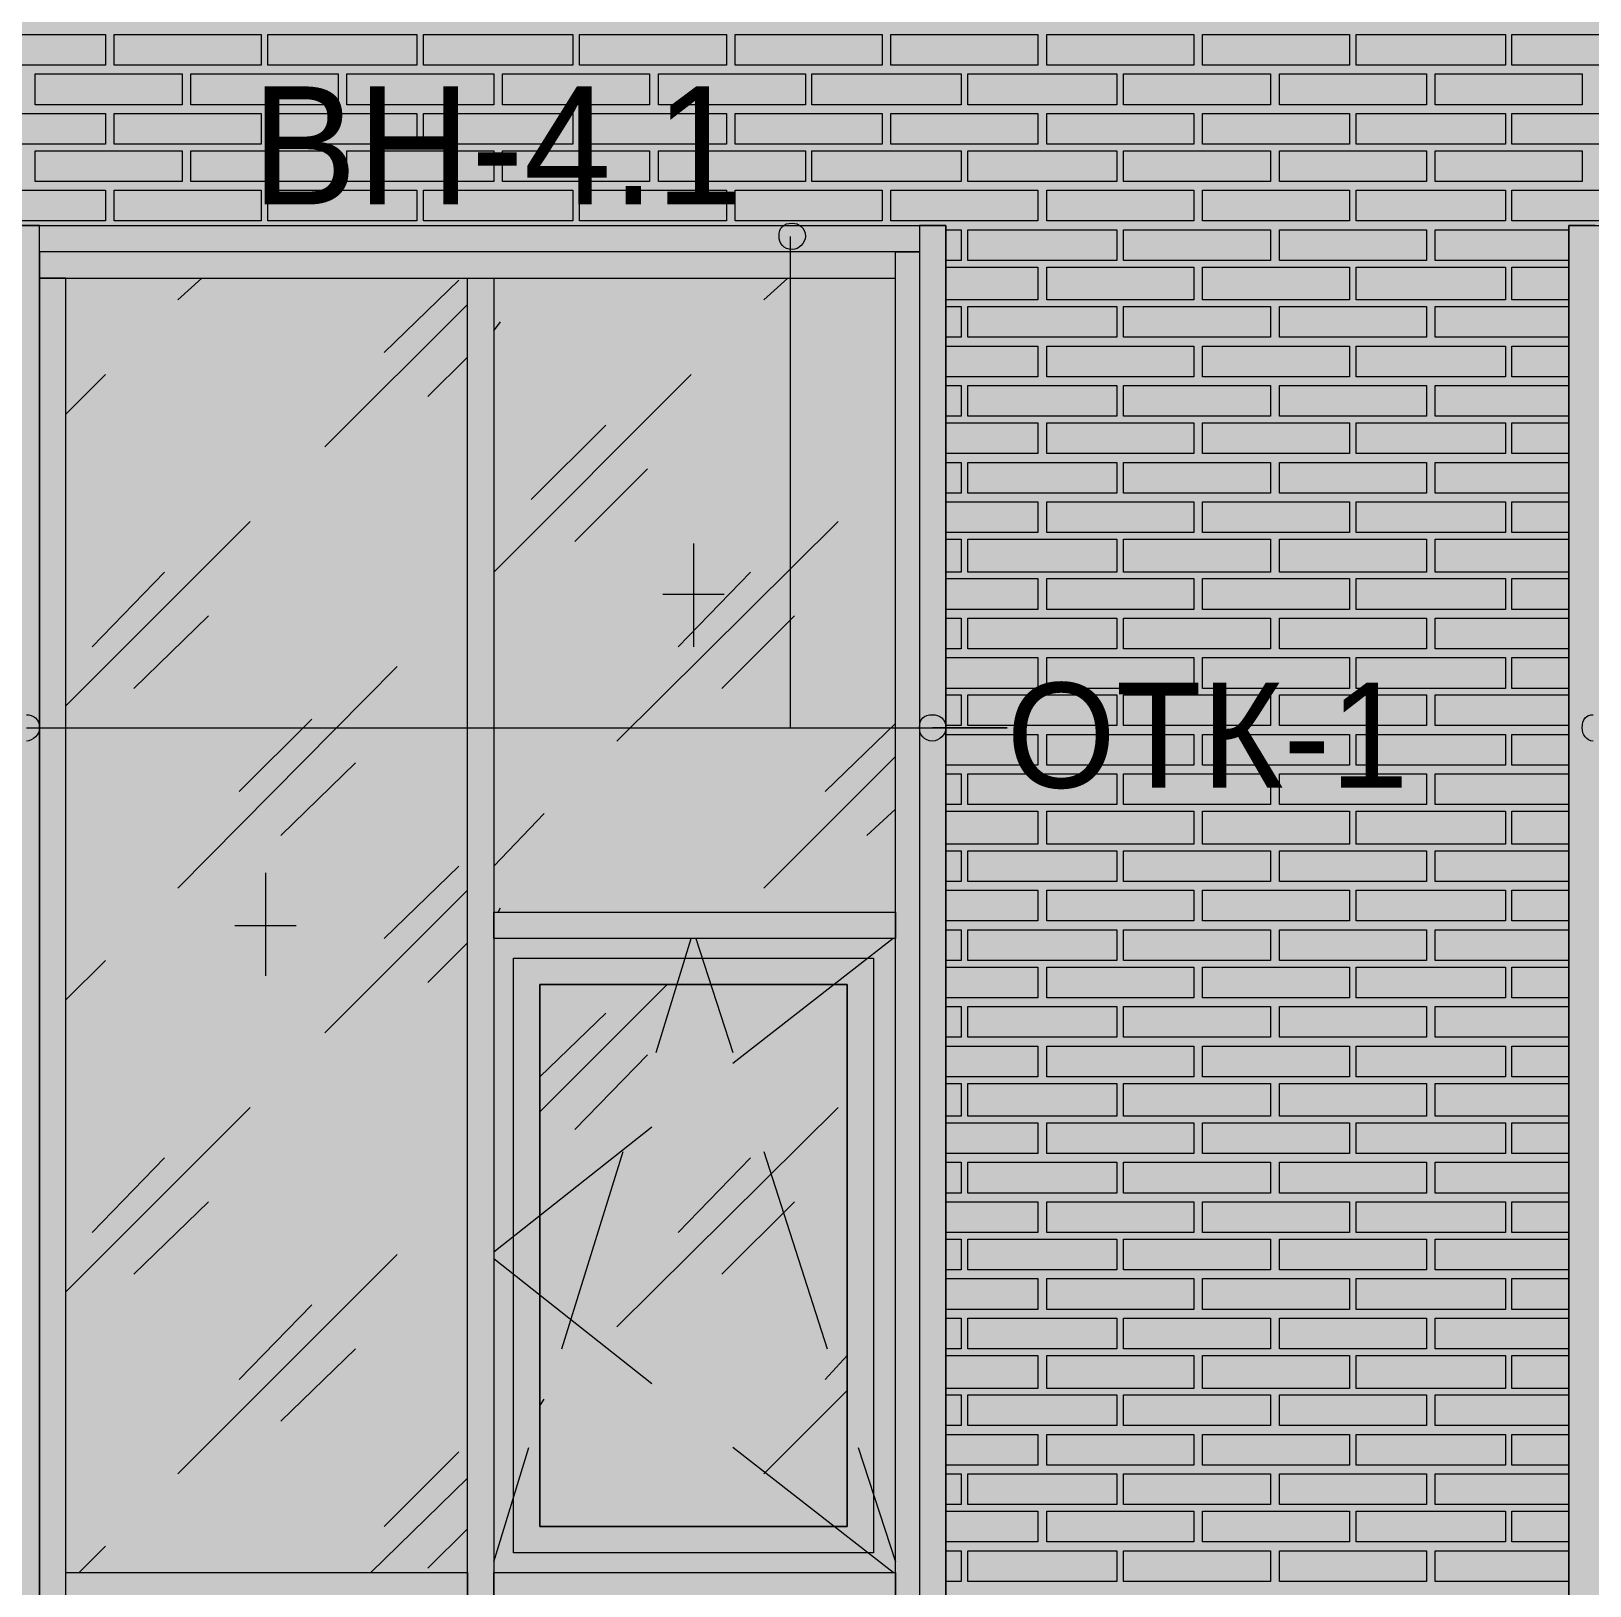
# Model space of a CAD drawing. Header units: millimetres. Extents: x -28928 to 100580, y -22867 to 36490.
# Drawn here: x 32026 to 35031, y 21166 to 24164 of the extents above; entities that cross this region are included whole.
import ezdxf

# ---------------------------------------------------------------- set-up
doc = ezdxf.new("R2010")
doc.units = ezdxf.units.MM
doc.layers.add('PDF _Геометрия', color=7, linetype='Continuous', true_color=0x8f8e8d)
doc.layers.add('PDF _Сплошная заливка', color=7, linetype='Continuous', true_color=0xffffff)
doc.layers.add('PDF _Текст', color=7, linetype='Continuous')

msp = doc.modelspace()

# ---------------------------------------------------------------- hatches: boundary and pattern name
at = {"layer": 'PDF _Сплошная заливка', "true_color": 0xdcd6cf, "transparency": 33554559}
msp.add_hatch(color=254, dxfattribs=at).paths.add_polyline_path([(19133.74774611586, 30089.12061882288), (19133.74774611586, 16343.3513880535), (52641.44005380855, 16343.3513880535), (52641.44005380855, 30089.12061882288)])

# ---------------------------------------------------------------- linework, layer by layer
at = {"layer": 'PDF _Геометрия', "lineweight": 9}
for points in [[(32168.74774611601, 24098.35138805358), (32024.90159226986, 24098.35138805358), (31885.28620765447, 24098.35138805358), (31885.28620765447, 24157.58215728436), (32024.90159226986, 24157.58215728436), (32168.74774611601, 24157.58215728436)], [(32469.13236150063, 24098.35138805358), (32325.28620765448, 24098.35138805358), (32185.6708230391, 24098.35138805358), (32185.6708230391, 24157.58215728436), (32325.28620765448, 24157.58215728436), (32469.13236150063, 24157.58215728436)], [(32769.51697688525, 24098.35138805358), (32625.67082303909, 24098.35138805358), (32481.82466919294, 24098.35138805358), (32481.82466919294, 24157.58215728436), (32625.67082303909, 24157.58215728436), (32769.51697688525, 24157.58215728436)], [(33069.90159226986, 24098.35138805358), (32926.05543842372, 24098.35138805358), (32782.20928457756, 24098.35138805358), (32782.20928457756, 24157.58215728436), (32926.05543842372, 24157.58215728436), (33069.90159226986, 24157.58215728436)], [(33366.05543842372, 24098.35138805358), (33226.44005380834, 24098.35138805358), (33082.59389996217, 24098.35138805358), (33082.59389996217, 24157.58215728436), (33226.44005380834, 24157.58215728436), (33366.05543842372, 24157.58215728436)], [(33666.44005380833, 24098.35138805358), (33526.82466919294, 24098.35138805358), (33382.9785153468, 24098.35138805358), (33382.9785153468, 24157.58215728436), (33526.82466919294, 24157.58215728436), (33666.44005380833, 24157.58215728436)], [(33966.82466919295, 24098.35138805358), (33827.20928457758, 24098.35138805358), (33683.36313073142, 24098.35138805358), (33683.36313073142, 24157.58215728436), (33827.20928457758, 24157.58215728436), (33966.82466919295, 24157.58215728436)], [(34267.20928457758, 24098.35138805358), (34123.36313073141, 24098.35138805358), (33983.74774611603, 24098.35138805358), (33983.74774611603, 24157.58215728436), (34123.36313073141, 24157.58215728436), (34267.20928457758, 24157.58215728436)], [(34567.59389996219, 24098.35138805358), (34423.74774611605, 24098.35138805358), (34284.13236150065, 24098.35138805358), (34284.13236150065, 24157.58215728436), (34423.74774611605, 24157.58215728436), (34567.59389996219, 24157.58215728436)], [(34867.97851534681, 24098.35138805358), (34724.13236150067, 24098.35138805358), (34580.2862076545, 24098.35138805358), (34580.2862076545, 24157.58215728436), (34724.13236150067, 24157.58215728436), (34867.97851534681, 24157.58215728436)], [(35168.36313073144, 24098.35138805358), (35024.51697688526, 24098.35138805358), (34880.67082303912, 24098.35138805358), (34880.67082303912, 24157.58215728436), (35024.51697688526, 24157.58215728436), (35168.36313073144, 24157.58215728436)], [(32316.82466919293, 24081.42831113051), (32316.82466919293, 24022.19754189974), (32033.3631307314, 24022.19754189974), (32033.3631307314, 24081.42831113051)], [(32617.20928457756, 24081.42831113051), (32617.20928457756, 24022.19754189974), (32333.74774611601, 24022.19754189974), (32333.74774611601, 24081.42831113051)], [(32917.59389996217, 24081.42831113051), (32917.59389996217, 24022.19754189974), (32634.13236150063, 24022.19754189974), (32634.13236150063, 24081.42831113051)], [(33217.9785153468, 24081.42831113051), (33217.9785153468, 24022.19754189974), (32934.51697688526, 24022.19754189974), (32934.51697688526, 24081.42831113051)], [(33518.36313073142, 24081.42831113051), (33518.36313073142, 24022.19754189974), (33234.90159226986, 24022.19754189974), (33234.90159226986, 24081.42831113051)], [(33818.74774611603, 24081.42831113051), (33818.74774611603, 24022.19754189974), (33531.05543842373, 24022.19754189974), (33531.05543842373, 24081.42831113051)], [(34119.13236150065, 24081.42831113051), (34119.13236150065, 24022.19754189974), (33831.44005380833, 24022.19754189974), (33831.44005380833, 24081.42831113051)], [(34415.2862076545, 24081.42831113051), (34415.2862076545, 24022.19754189974), (34131.82466919295, 24022.19754189974), (34131.82466919295, 24081.42831113051)], [(34715.67082303912, 24081.42831113051), (34715.67082303912, 24022.19754189974), (34432.20928457758, 24022.19754189974), (34432.20928457758, 24081.42831113051)], [(35016.05543842375, 24081.42831113051), (35016.05543842375, 24022.19754189974), (34732.59389996219, 24022.19754189974), (34732.59389996219, 24081.42831113051)], [(32168.74774611601, 23946.04369574589), (32024.90159226986, 23946.04369574589), (31885.28620765447, 23946.04369574589), (31885.28620765447, 24005.27446497666), (32024.90159226986, 24005.27446497666), (32168.74774611601, 24005.27446497666)], [(32469.13236150063, 23946.04369574589), (32325.28620765448, 23946.04369574589), (32185.6708230391, 23946.04369574589), (32185.6708230391, 24005.27446497666), (32325.28620765448, 24005.27446497666), (32469.13236150063, 24005.27446497666)], [(32769.51697688525, 23946.04369574589), (32625.67082303909, 23946.04369574589), (32481.82466919294, 23946.04369574589), (32481.82466919294, 24005.27446497666), (32625.67082303909, 24005.27446497666), (32769.51697688525, 24005.27446497666)], [(33069.90159226986, 23946.04369574589), (32926.05543842372, 23946.04369574589), (32782.20928457756, 23946.04369574589), (32782.20928457756, 24005.27446497666), (32926.05543842372, 24005.27446497666), (33069.90159226986, 24005.27446497666)], [(33366.05543842372, 23946.04369574589), (33226.44005380834, 23946.04369574589), (33082.59389996217, 23946.04369574589), (33082.59389996217, 24005.27446497666), (33226.44005380834, 24005.27446497666), (33366.05543842372, 24005.27446497666)], [(33666.44005380833, 23946.04369574589), (33526.82466919294, 23946.04369574589), (33382.9785153468, 23946.04369574589), (33382.9785153468, 24005.27446497666), (33526.82466919294, 24005.27446497666), (33666.44005380833, 24005.27446497666)], [(33966.82466919295, 23946.04369574589), (33827.20928457758, 23946.04369574589), (33683.36313073142, 23946.04369574589), (33683.36313073142, 24005.27446497666), (33827.20928457758, 24005.27446497666), (33966.82466919295, 24005.27446497666)], [(34267.20928457758, 23946.04369574589), (34123.36313073141, 23946.04369574589), (33983.74774611603, 23946.04369574589), (33983.74774611603, 24005.27446497666), (34123.36313073141, 24005.27446497666), (34267.20928457758, 24005.27446497666)], [(34567.59389996219, 23946.04369574589), (34423.74774611605, 23946.04369574589), (34284.13236150065, 23946.04369574589), (34284.13236150065, 24005.27446497666), (34423.74774611605, 24005.27446497666), (34567.59389996219, 24005.27446497666)], [(34867.97851534681, 23946.04369574589), (34724.13236150067, 23946.04369574589), (34580.2862076545, 23946.04369574589), (34580.2862076545, 24005.27446497666), (34724.13236150067, 24005.27446497666), (34867.97851534681, 24005.27446497666)], [(35168.36313073144, 23946.04369574589), (35024.51697688526, 23946.04369574589), (34880.67082303912, 23946.04369574589), (34880.67082303912, 24005.27446497666), (35024.51697688526, 24005.27446497666), (35168.36313073144, 24005.27446497666)], [(32316.82466919293, 23933.35138805358), (32316.82466919293, 23874.12061882282), (32033.3631307314, 23874.12061882282), (32033.3631307314, 23933.35138805358)], [(32617.20928457756, 23933.35138805358), (32617.20928457756, 23874.12061882282), (32333.74774611601, 23874.12061882282), (32333.74774611601, 23933.35138805358)], [(32917.59389996217, 23933.35138805358), (32917.59389996217, 23874.12061882282), (32634.13236150063, 23874.12061882282), (32634.13236150063, 23933.35138805358)], [(33217.9785153468, 23933.35138805358), (33217.9785153468, 23874.12061882282), (32934.51697688526, 23874.12061882282), (32934.51697688526, 23933.35138805358)], [(33518.36313073142, 23933.35138805358), (33518.36313073142, 23874.12061882282), (33234.90159226986, 23874.12061882282), (33234.90159226986, 23933.35138805358)], [(33818.74774611603, 23933.35138805358), (33818.74774611603, 23874.12061882282), (33531.05543842373, 23874.12061882282), (33531.05543842373, 23933.35138805358)], [(34119.13236150065, 23933.35138805358), (34119.13236150065, 23874.12061882282), (33831.44005380833, 23874.12061882282), (33831.44005380833, 23933.35138805358)], [(34415.2862076545, 23933.35138805358), (34415.2862076545, 23874.12061882282), (34131.82466919295, 23874.12061882282), (34131.82466919295, 23933.35138805358)], [(34715.67082303912, 23933.35138805358), (34715.67082303912, 23874.12061882282), (34432.20928457758, 23874.12061882282), (34432.20928457758, 23933.35138805358)], [(35016.05543842375, 23933.35138805358), (35016.05543842375, 23874.12061882282), (34732.59389996219, 23874.12061882282), (34732.59389996219, 23933.35138805358)], [(32168.74774611601, 23797.96677266898), (32024.90159226986, 23797.96677266898), (31885.28620765447, 23797.96677266898), (31885.28620765447, 23857.19754189974), (32024.90159226986, 23857.19754189974), (32168.74774611601, 23857.19754189974)], [(32469.13236150063, 23797.96677266898), (32325.28620765448, 23797.96677266898), (32185.6708230391, 23797.96677266898), (32185.6708230391, 23857.19754189974), (32325.28620765448, 23857.19754189974), (32469.13236150063, 23857.19754189974)], [(32769.51697688525, 23797.96677266898), (32625.67082303909, 23797.96677266898), (32481.82466919294, 23797.96677266898), (32481.82466919294, 23857.19754189974), (32625.67082303909, 23857.19754189974), (32769.51697688525, 23857.19754189974)], [(33069.90159226986, 23797.96677266898), (32926.05543842372, 23797.96677266898), (32782.20928457756, 23797.96677266898), (32782.20928457756, 23857.19754189974), (32926.05543842372, 23857.19754189974), (33069.90159226986, 23857.19754189974)], [(33366.05543842372, 23797.96677266898), (33226.44005380834, 23797.96677266898), (33082.59389996217, 23797.96677266898), (33082.59389996217, 23857.19754189974), (33226.44005380834, 23857.19754189974), (33366.05543842372, 23857.19754189974)], [(33666.44005380833, 23797.96677266898), (33526.82466919294, 23797.96677266898), (33382.9785153468, 23797.96677266898), (33382.9785153468, 23857.19754189974), (33526.82466919294, 23857.19754189974), (33666.44005380833, 23857.19754189974)], [(33966.82466919295, 23797.96677266898), (33827.20928457758, 23797.96677266898), (33683.36313073142, 23797.96677266898), (33683.36313073142, 23857.19754189974), (33827.20928457758, 23857.19754189974), (33966.82466919295, 23857.19754189974)], [(34267.20928457758, 23797.96677266898), (34123.36313073141, 23797.96677266898), (33983.74774611603, 23797.96677266898), (33983.74774611603, 23857.19754189974), (34123.36313073141, 23857.19754189974), (34267.20928457758, 23857.19754189974)], [(34567.59389996219, 23797.96677266898), (34423.74774611605, 23797.96677266898), (34284.13236150065, 23797.96677266898), (34284.13236150065, 23857.19754189974), (34423.74774611605, 23857.19754189974), (34567.59389996219, 23857.19754189974)], [(34867.97851534681, 23797.96677266898), (34724.13236150067, 23797.96677266898), (34580.2862076545, 23797.96677266898), (34580.2862076545, 23857.19754189974), (34724.13236150067, 23857.19754189974), (34867.97851534681, 23857.19754189974)], [(35168.36313073144, 23797.96677266898), (35024.51697688526, 23797.96677266898), (34880.67082303912, 23797.96677266898), (34880.67082303912, 23857.19754189974), (35024.51697688526, 23857.19754189974), (35168.36313073144, 23857.19754189974)], [(34119.13236150065, 23781.04369574588), (34119.13236150065, 23721.81292651513), (33831.44005380833, 23721.81292651513), (33831.44005380833, 23781.04369574588)], [(34415.2862076545, 23781.04369574588), (34415.2862076545, 23721.81292651513), (34131.82466919295, 23721.81292651513), (34131.82466919295, 23781.04369574588)], [(34715.67082303912, 23781.04369574588), (34715.67082303912, 23721.81292651513), (34432.20928457758, 23721.81292651513), (34432.20928457758, 23781.04369574588)], [(34267.20928457758, 23645.65908036128), (34123.36313073141, 23645.65908036128), (33983.74774611603, 23645.65908036128), (33983.74774611603, 23709.12061882282), (34123.36313073141, 23709.12061882282), (34267.20928457758, 23709.12061882282)], [(34567.59389996219, 23645.65908036128), (34423.74774611605, 23645.65908036128), (34284.13236150065, 23645.65908036128), (34284.13236150065, 23709.12061882282), (34423.74774611605, 23709.12061882282), (34567.59389996219, 23709.12061882282)], [(34867.97851534681, 23645.65908036128), (34724.13236150067, 23645.65908036128), (34580.2862076545, 23645.65908036128), (34580.2862076545, 23709.12061882282), (34724.13236150067, 23709.12061882282), (34867.97851534681, 23709.12061882282)], [(34119.13236150065, 23632.96677266898), (34119.13236150065, 23573.7360034382), (33831.44005380833, 23573.7360034382), (33831.44005380833, 23632.96677266898)], [(34415.2862076545, 23632.96677266898), (34415.2862076545, 23573.7360034382), (34131.82466919295, 23573.7360034382), (34131.82466919295, 23632.96677266898)], [(34715.67082303912, 23632.96677266898), (34715.67082303912, 23573.7360034382), (34432.20928457758, 23573.7360034382), (34432.20928457758, 23632.96677266898)], [(34267.20928457758, 23497.58215728435), (34123.36313073141, 23497.58215728435), (33983.74774611603, 23497.58215728435), (33983.74774611603, 23556.81292651513), (34123.36313073141, 23556.81292651513), (34267.20928457758, 23556.81292651513)], [(34567.59389996219, 23497.58215728435), (34423.74774611605, 23497.58215728435), (34284.13236150065, 23497.58215728435), (34284.13236150065, 23556.81292651513), (34423.74774611605, 23556.81292651513), (34567.59389996219, 23556.81292651513)], [(34867.97851534681, 23497.58215728435), (34724.13236150067, 23497.58215728435), (34580.2862076545, 23497.58215728435), (34580.2862076545, 23556.81292651513), (34724.13236150067, 23556.81292651513), (34867.97851534681, 23556.81292651513)], [(34119.13236150065, 23480.65908036128), (34119.13236150065, 23421.4283111305), (33831.44005380833, 23421.4283111305), (33831.44005380833, 23480.65908036128)], [(34415.2862076545, 23480.65908036128), (34415.2862076545, 23421.4283111305), (34131.82466919295, 23421.4283111305), (34131.82466919295, 23480.65908036128)], [(34715.67082303912, 23480.65908036128), (34715.67082303912, 23421.4283111305), (34432.20928457758, 23421.4283111305), (34432.20928457758, 23480.65908036128)], [(34267.20928457758, 23349.50523420742), (34123.36313073141, 23349.50523420742), (33983.74774611603, 23349.50523420742), (33983.74774611603, 23408.7360034382), (34123.36313073141, 23408.7360034382), (34267.20928457758, 23408.7360034382)], [(34567.59389996219, 23349.50523420742), (34423.74774611605, 23349.50523420742), (34284.13236150065, 23349.50523420742), (34284.13236150065, 23408.7360034382), (34423.74774611605, 23408.7360034382), (34567.59389996219, 23408.7360034382)], [(34867.97851534681, 23349.50523420742), (34724.13236150067, 23349.50523420742), (34580.2862076545, 23349.50523420742), (34580.2862076545, 23408.7360034382), (34724.13236150067, 23408.7360034382), (34867.97851534681, 23408.7360034382)], [(34119.13236150065, 23332.58215728435), (34119.13236150065, 23273.35138805357), (33831.44005380833, 23273.35138805357), (33831.44005380833, 23332.58215728435)], [(34415.2862076545, 23332.58215728435), (34415.2862076545, 23273.35138805357), (34131.82466919295, 23273.35138805357), (34131.82466919295, 23332.58215728435)], [(34715.67082303912, 23332.58215728435), (34715.67082303912, 23273.35138805357), (34432.20928457758, 23273.35138805357), (34432.20928457758, 23332.58215728435)], [(34267.20928457758, 23197.19754189973), (34123.36313073141, 23197.19754189973), (33983.74774611603, 23197.19754189973), (33983.74774611603, 23256.4283111305), (34123.36313073141, 23256.4283111305), (34267.20928457758, 23256.4283111305)], [(34567.59389996219, 23197.19754189973), (34423.74774611605, 23197.19754189973), (34284.13236150065, 23197.19754189973), (34284.13236150065, 23256.4283111305), (34423.74774611605, 23256.4283111305), (34567.59389996219, 23256.4283111305)], [(34867.97851534681, 23197.19754189973), (34724.13236150067, 23197.19754189973), (34580.2862076545, 23197.19754189973), (34580.2862076545, 23256.4283111305), (34724.13236150067, 23256.4283111305), (34867.97851534681, 23256.4283111305)], [(34119.13236150065, 23184.50523420742), (34119.13236150065, 23121.04369574588), (33831.44005380833, 23121.04369574588), (33831.44005380833, 23184.50523420742)], [(34415.2862076545, 23184.50523420742), (34415.2862076545, 23121.04369574588), (34131.82466919295, 23121.04369574588), (34131.82466919295, 23184.50523420742)], [(34715.67082303912, 23184.50523420742), (34715.67082303912, 23121.04369574588), (34432.20928457758, 23121.04369574588), (34432.20928457758, 23184.50523420742)], [(34267.20928457758, 23049.12061882281), (34123.36313073141, 23049.12061882281), (33983.74774611603, 23049.12061882281), (33983.74774611603, 23108.35138805357), (34123.36313073141, 23108.35138805357), (34267.20928457758, 23108.35138805357)], [(34567.59389996219, 23049.12061882281), (34423.74774611605, 23049.12061882281), (34284.13236150065, 23049.12061882281), (34284.13236150065, 23108.35138805357), (34423.74774611605, 23108.35138805357), (34567.59389996219, 23108.35138805357)], [(34867.97851534681, 23049.12061882281), (34724.13236150067, 23049.12061882281), (34580.2862076545, 23049.12061882281), (34580.2862076545, 23108.35138805357), (34724.13236150067, 23108.35138805357), (34867.97851534681, 23108.35138805357)], [(34119.13236150065, 23032.19754189972), (34119.13236150065, 22972.96677266897), (33831.44005380833, 22972.96677266897), (33831.44005380833, 23032.19754189972)], [(34415.2862076545, 23032.19754189972), (34415.2862076545, 22972.96677266897), (34131.82466919295, 22972.96677266897), (34131.82466919295, 23032.19754189972)], [(34715.67082303912, 23032.19754189972), (34715.67082303912, 22972.96677266897), (34432.20928457758, 22972.96677266897), (34432.20928457758, 23032.19754189972)], [(34267.20928457758, 22896.81292651512), (34123.36313073141, 22896.81292651512), (33983.74774611603, 22896.81292651512), (33983.74774611603, 22956.04369574588), (34123.36313073141, 22956.04369574588), (34267.20928457758, 22956.04369574588)], [(34567.59389996219, 22896.81292651512), (34423.74774611605, 22896.81292651512), (34284.13236150065, 22896.81292651512), (34284.13236150065, 22956.04369574588), (34423.74774611605, 22956.04369574588), (34567.59389996219, 22956.04369574588)], [(34867.97851534681, 22896.81292651512), (34724.13236150067, 22896.81292651512), (34580.2862076545, 22896.81292651512), (34580.2862076545, 22956.04369574588), (34724.13236150067, 22956.04369574588), (34867.97851534681, 22956.04369574588)], [(34119.13236150065, 22884.12061882281), (34119.13236150065, 22824.88984959203), (33831.44005380833, 22824.88984959203), (33831.44005380833, 22884.12061882281)], [(34415.2862076545, 22884.12061882281), (34415.2862076545, 22824.88984959203), (34131.82466919295, 22824.88984959203), (34131.82466919295, 22884.12061882281)], [(34715.67082303912, 22884.12061882281), (34715.67082303912, 22824.88984959203), (34432.20928457758, 22824.88984959203), (34432.20928457758, 22884.12061882281)], [(34267.20928457758, 22748.73600343819), (34123.36313073141, 22748.73600343819), (33983.74774611603, 22748.73600343819), (33983.74774611603, 22807.96677266896), (34123.36313073141, 22807.96677266896), (34267.20928457758, 22807.96677266896)], [(34567.59389996219, 22748.73600343819), (34423.74774611605, 22748.73600343819), (34284.13236150065, 22748.73600343819), (34284.13236150065, 22807.96677266896), (34423.74774611605, 22807.96677266896), (34567.59389996219, 22807.96677266896)], [(34867.97851534681, 22748.73600343819), (34724.13236150067, 22748.73600343819), (34580.2862076545, 22748.73600343819), (34580.2862076545, 22807.96677266896), (34724.13236150067, 22807.96677266896), (34867.97851534681, 22807.96677266896)], [(34119.13236150065, 22731.81292651512), (34119.13236150065, 22672.58215728434), (33831.44005380833, 22672.58215728434), (33831.44005380833, 22731.81292651512)], [(34415.2862076545, 22731.81292651512), (34415.2862076545, 22672.58215728434), (34131.82466919295, 22672.58215728434), (34131.82466919295, 22731.81292651512)], [(34715.67082303912, 22731.81292651512), (34715.67082303912, 22672.58215728434), (34432.20928457758, 22672.58215728434), (34432.20928457758, 22731.81292651512)], [(34267.20928457758, 22596.42831113049), (34123.36313073141, 22596.42831113049), (33983.74774611603, 22596.42831113049), (33983.74774611603, 22659.88984959203), (34123.36313073141, 22659.88984959203), (34267.20928457758, 22659.88984959203)], [(34567.59389996219, 22596.42831113049), (34423.74774611605, 22596.42831113049), (34284.13236150065, 22596.42831113049), (34284.13236150065, 22659.88984959203), (34423.74774611605, 22659.88984959203), (34567.59389996219, 22659.88984959203)], [(34867.97851534681, 22596.42831113049), (34724.13236150067, 22596.42831113049), (34580.2862076545, 22596.42831113049), (34580.2862076545, 22659.88984959203), (34724.13236150067, 22659.88984959203), (34867.97851534681, 22659.88984959203)], [(34119.13236150065, 22583.73600343819), (34119.13236150065, 22524.50523420741), (33831.44005380833, 22524.50523420741), (33831.44005380833, 22583.73600343819)], [(34415.2862076545, 22583.73600343819), (34415.2862076545, 22524.50523420741), (34131.82466919295, 22524.50523420741), (34131.82466919295, 22583.73600343819)], [(34715.67082303912, 22583.73600343819), (34715.67082303912, 22524.50523420741), (34432.20928457758, 22524.50523420741), (34432.20928457758, 22583.73600343819)], [(34267.20928457758, 22448.35138805356), (34123.36313073141, 22448.35138805356), (33983.74774611603, 22448.35138805356), (33983.74774611603, 22507.58215728434), (34123.36313073141, 22507.58215728434), (34267.20928457758, 22507.58215728434)], [(34567.59389996219, 22448.35138805356), (34423.74774611605, 22448.35138805356), (34284.13236150065, 22448.35138805356), (34284.13236150065, 22507.58215728434), (34423.74774611605, 22507.58215728434), (34567.59389996219, 22507.58215728434)], [(34867.97851534681, 22448.35138805356), (34724.13236150067, 22448.35138805356), (34580.2862076545, 22448.35138805356), (34580.2862076545, 22507.58215728434), (34724.13236150067, 22507.58215728434), (34867.97851534681, 22507.58215728434)], [(34119.13236150065, 22431.42831113049), (34119.13236150065, 22372.19754189971), (33831.44005380833, 22372.19754189971), (33831.44005380833, 22431.42831113049)], [(34415.2862076545, 22431.42831113049), (34415.2862076545, 22372.19754189971), (34131.82466919295, 22372.19754189971), (34131.82466919295, 22431.42831113049)], [(34715.67082303912, 22431.42831113049), (34715.67082303912, 22372.19754189971), (34432.20928457758, 22372.19754189971), (34432.20928457758, 22431.42831113049)], [(34267.20928457758, 22300.27446497665), (34123.36313073141, 22300.27446497665), (33983.74774611603, 22300.27446497665), (33983.74774611603, 22359.50523420741), (34123.36313073141, 22359.50523420741), (34267.20928457758, 22359.50523420741)], [(34567.59389996219, 22300.27446497665), (34423.74774611605, 22300.27446497665), (34284.13236150065, 22300.27446497665), (34284.13236150065, 22359.50523420741), (34423.74774611605, 22359.50523420741), (34567.59389996219, 22359.50523420741)], [(34867.97851534681, 22300.27446497665), (34724.13236150067, 22300.27446497665), (34580.2862076545, 22300.27446497665), (34580.2862076545, 22359.50523420741), (34724.13236150067, 22359.50523420741), (34867.97851534681, 22359.50523420741)], [(34119.13236150065, 22283.35138805356), (34119.13236150065, 22224.12061882281), (33831.44005380833, 22224.12061882281), (33831.44005380833, 22283.35138805356)], [(34415.2862076545, 22283.35138805356), (34415.2862076545, 22224.12061882281), (34131.82466919295, 22224.12061882281), (34131.82466919295, 22283.35138805356)], [(34715.67082303912, 22283.35138805356), (34715.67082303912, 22224.12061882281), (34432.20928457758, 22224.12061882281), (34432.20928457758, 22283.35138805356)], [(34267.20928457758, 22147.96677266895), (34123.36313073141, 22147.96677266895), (33983.74774611603, 22147.96677266895), (33983.74774611603, 22207.19754189971), (34123.36313073141, 22207.19754189971), (34267.20928457758, 22207.19754189971)], [(34567.59389996219, 22147.96677266895), (34423.74774611605, 22147.96677266895), (34284.13236150065, 22147.96677266895), (34284.13236150065, 22207.19754189971), (34423.74774611605, 22207.19754189971), (34567.59389996219, 22207.19754189971)], [(34867.97851534681, 22147.96677266895), (34724.13236150067, 22147.96677266895), (34580.2862076545, 22147.96677266895), (34580.2862076545, 22207.19754189971), (34724.13236150067, 22207.19754189971), (34867.97851534681, 22207.19754189971)], [(34119.13236150065, 22135.27446497665), (34119.13236150065, 22071.81292651511), (33831.44005380833, 22071.81292651511), (33831.44005380833, 22135.27446497665)], [(34415.2862076545, 22135.27446497665), (34415.2862076545, 22071.81292651511), (34131.82466919295, 22071.81292651511), (34131.82466919295, 22135.27446497665)], [(34715.67082303912, 22135.27446497665), (34715.67082303912, 22071.81292651511), (34432.20928457758, 22071.81292651511), (34432.20928457758, 22135.27446497665)], [(34267.20928457758, 21999.88984959203), (34123.36313073141, 21999.88984959203), (33983.74774611603, 21999.88984959203), (33983.74774611603, 22059.1206188228), (34123.36313073141, 22059.1206188228), (34267.20928457758, 22059.1206188228)], [(34567.59389996219, 21999.88984959203), (34423.74774611605, 21999.88984959203), (34284.13236150065, 21999.88984959203), (34284.13236150065, 22059.1206188228), (34423.74774611605, 22059.1206188228), (34567.59389996219, 22059.1206188228)], [(34867.97851534681, 21999.88984959203), (34724.13236150067, 21999.88984959203), (34580.2862076545, 21999.88984959203), (34580.2862076545, 22059.1206188228), (34724.13236150067, 22059.1206188228), (34867.97851534681, 22059.1206188228)], [(34119.13236150065, 21982.96677266895), (34119.13236150065, 21923.73600343818), (33831.44005380833, 21923.73600343818), (33831.44005380833, 21982.96677266895)], [(34415.2862076545, 21982.96677266895), (34415.2862076545, 21923.73600343818), (34131.82466919295, 21923.73600343818), (34131.82466919295, 21982.96677266895)], [(34715.67082303912, 21982.96677266895), (34715.67082303912, 21923.73600343818), (34432.20928457758, 21923.73600343818), (34432.20928457758, 21982.96677266895)], [(34267.20928457758, 21847.58215728433), (34123.36313073141, 21847.58215728433), (33983.74774611603, 21847.58215728433), (33983.74774611603, 21906.81292651511), (34123.36313073141, 21906.81292651511), (34267.20928457758, 21906.81292651511)], [(34567.59389996219, 21847.58215728433), (34423.74774611605, 21847.58215728433), (34284.13236150065, 21847.58215728433), (34284.13236150065, 21906.81292651511), (34423.74774611605, 21906.81292651511), (34567.59389996219, 21906.81292651511)], [(34867.97851534681, 21847.58215728433), (34724.13236150067, 21847.58215728433), (34580.2862076545, 21847.58215728433), (34580.2862076545, 21906.81292651511), (34724.13236150067, 21906.81292651511), (34867.97851534681, 21906.81292651511)], [(34119.13236150065, 21834.88984959203), (34119.13236150065, 21775.65908036125), (33831.44005380833, 21775.65908036125), (33831.44005380833, 21834.88984959203)], [(34415.2862076545, 21834.88984959203), (34415.2862076545, 21775.65908036125), (34131.82466919295, 21775.65908036125), (34131.82466919295, 21834.88984959203)], [(34715.67082303912, 21834.88984959203), (34715.67082303912, 21775.65908036125), (34432.20928457758, 21775.65908036125), (34432.20928457758, 21834.88984959203)], [(34267.20928457758, 21699.5052342074), (34123.36313073141, 21699.5052342074), (33983.74774611603, 21699.5052342074), (33983.74774611603, 21758.73600343817), (34123.36313073141, 21758.73600343817), (34267.20928457758, 21758.73600343817)], [(34567.59389996219, 21699.5052342074), (34423.74774611605, 21699.5052342074), (34284.13236150065, 21699.5052342074), (34284.13236150065, 21758.73600343817), (34423.74774611605, 21758.73600343817), (34567.59389996219, 21758.73600343817)], [(34867.97851534681, 21699.5052342074), (34724.13236150067, 21699.5052342074), (34580.2862076545, 21699.5052342074), (34580.2862076545, 21758.73600343817), (34724.13236150067, 21758.73600343817), (34867.97851534681, 21758.73600343817)], [(34119.13236150065, 21682.58215728433), (34119.13236150065, 21623.35138805356), (33831.44005380833, 21623.35138805356), (33831.44005380833, 21682.58215728433)], [(34415.2862076545, 21682.58215728433), (34415.2862076545, 21623.35138805356), (34131.82466919295, 21623.35138805356), (34131.82466919295, 21682.58215728433)], [(34715.67082303912, 21682.58215728433), (34715.67082303912, 21623.35138805356), (34432.20928457758, 21623.35138805356), (34432.20928457758, 21682.58215728433)], [(34267.20928457758, 21547.19754189971), (34123.36313073141, 21547.19754189971), (33983.74774611603, 21547.19754189971), (33983.74774611603, 21610.65908036125), (34123.36313073141, 21610.65908036125), (34267.20928457758, 21610.65908036125)], [(34567.59389996219, 21547.19754189971), (34423.74774611605, 21547.19754189971), (34284.13236150065, 21547.19754189971), (34284.13236150065, 21610.65908036125), (34423.74774611605, 21610.65908036125), (34567.59389996219, 21610.65908036125)], [(34867.97851534681, 21547.19754189971), (34724.13236150067, 21547.19754189971), (34580.2862076545, 21547.19754189971), (34580.2862076545, 21610.65908036125), (34724.13236150067, 21610.65908036125), (34867.97851534681, 21610.65908036125)], [(34119.13236150065, 21534.5052342074), (34119.13236150065, 21475.27446497664), (33831.44005380833, 21475.27446497664), (33831.44005380833, 21534.5052342074)], [(34415.2862076545, 21534.5052342074), (34415.2862076545, 21475.27446497664), (34131.82466919295, 21475.27446497664), (34131.82466919295, 21534.5052342074)], [(34715.67082303912, 21534.5052342074), (34715.67082303912, 21475.27446497664), (34432.20928457758, 21475.27446497664), (34432.20928457758, 21534.5052342074)], [(34267.20928457758, 21399.12061882279), (34123.36313073141, 21399.12061882279), (33983.74774611603, 21399.12061882279), (33983.74774611603, 21458.35138805355), (34123.36313073141, 21458.35138805355), (34267.20928457758, 21458.35138805355)], [(34567.59389996219, 21399.12061882279), (34423.74774611605, 21399.12061882279), (34284.13236150065, 21399.12061882279), (34284.13236150065, 21458.35138805355), (34423.74774611605, 21458.35138805355), (34567.59389996219, 21458.35138805355)], [(34867.97851534681, 21399.12061882279), (34724.13236150067, 21399.12061882279), (34580.2862076545, 21399.12061882279), (34580.2862076545, 21458.35138805355), (34724.13236150067, 21458.35138805355), (34867.97851534681, 21458.35138805355)], [(34119.13236150065, 21382.19754189971), (34119.13236150065, 21322.96677266895), (33831.44005380833, 21322.96677266895), (33831.44005380833, 21382.19754189971)], [(34415.2862076545, 21382.19754189971), (34415.2862076545, 21322.96677266895), (34131.82466919295, 21322.96677266895), (34131.82466919295, 21382.19754189971)], [(34715.67082303912, 21382.19754189971), (34715.67082303912, 21322.96677266895), (34432.20928457758, 21322.96677266895), (34432.20928457758, 21382.19754189971)], [(34267.20928457758, 21251.04369574586), (34123.36313073141, 21251.04369574586), (33983.74774611603, 21251.04369574586), (33983.74774611603, 21310.27446497664), (34123.36313073141, 21310.27446497664), (34267.20928457758, 21310.27446497664)], [(34567.59389996219, 21251.04369574586), (34423.74774611605, 21251.04369574586), (34284.13236150065, 21251.04369574586), (34284.13236150065, 21310.27446497664), (34423.74774611605, 21310.27446497664), (34567.59389996219, 21310.27446497664)], [(34867.97851534681, 21251.04369574586), (34724.13236150067, 21251.04369574586), (34580.2862076545, 21251.04369574586), (34580.2862076545, 21310.27446497664), (34724.13236150067, 21310.27446497664), (34867.97851534681, 21310.27446497664)], [(34119.13236150065, 21234.12061882279), (34119.13236150065, 21174.88984959202), (33831.44005380833, 21174.88984959202), (33831.44005380833, 21234.12061882279)], [(34415.2862076545, 21234.12061882279), (34415.2862076545, 21174.88984959202), (34131.82466919295, 21174.88984959202), (34131.82466919295, 21234.12061882279)], [(34715.67082303912, 21234.12061882279), (34715.67082303912, 21174.88984959202), (34432.20928457758, 21174.88984959202), (34432.20928457758, 21234.12061882279)]]:
    msp.add_lwpolyline(points, close=True, dxfattribs=at)
at = {"layer": 'PDF _Геометрия', "color": 7, "lineweight": 9}
for points in [[(32041.82466919293, 21102.96677266893), (32041.82466919293, 21166.42831113047), (32041.82466919293, 22439.88984959204), (32041.82466919293, 21141.04369574586), (32092.59389996216, 21141.04369574586), (32092.59389996216, 22439.88984959204), (32092.59389996216, 23687.96677266897), (32041.82466919293, 23687.96677266897), (32041.82466919293, 22439.88984959204), (32041.82466919293, 23713.35138805359), (32041.82466919293, 23789.50523420743), (31991.05543842369, 23789.50523420743)], [(31991.05543842369, 23789.50523420743), (33789.13236150064, 23789.50523420743), (33789.13236150064, 21090.27446497663), (33789.13236150064, 21166.42831113047), (33789.13236150064, 22439.88984959204), (33789.13236150064, 23713.35138805359), (33789.13236150064, 23789.50523420743), (33738.36313073142, 23789.50523420743), (33738.36313073142, 23713.35138805359), (33738.36313073142, 22439.88984959204), (33738.36313073142, 21166.42831113047), (33738.36313073142, 21102.96677266893)], [(35041.44005380836, 23789.50523420743), (34990.67082303912, 23789.50523420743), (34990.67082303912, 23713.35138805359), (34990.67082303912, 22439.88984959204), (34990.67082303912, 21166.42831113047), (34990.67082303912, 21090.27446497663), (34990.67082303912, 23789.50523420743), (39788.36313073149, 23789.50523420743)], [(33488.74774611602, 23768.35138805358), (33488.74774611602, 22820.65908036127), (33907.59389996219, 22820.65908036127), (33763.74774611603, 22820.65908036127)], [(32308.3631307314, 23645.65908036128), (32354.90159226986, 23687.96677266897)], [(32706.05543842371, 23544.12061882282), (32849.90159226986, 23683.7360034382)], [(32917.59389996217, 23687.96677266897), (32917.59389996217, 23687.96677266897)], [(33437.9785153468, 23645.65908036128), (33484.51697688526, 23687.96677266897)], [(32591.82466919295, 23362.19754189973), (32866.82466919294, 23637.19754189974)], [(32917.59389996217, 23586.42831113051), (32930.28620765447, 23603.35138805358)], [(32790.67082303909, 23459.50523420743), (32866.82466919294, 23535.65908036127)], [(32092.59389996216, 23425.65908036127), (32168.74774611601, 23501.81292651511)], [(32917.59389996217, 23121.04369574588), (33298.36313073141, 23501.81292651511)], [(32989.51697688525, 23260.65908036127), (33133.36313073141, 23404.50523420743)], [(33074.13236150064, 23180.27446497666), (33213.74774611603, 23319.88984959204)], [(32092.59389996216, 22862.96677266896), (32447.97851534678, 23218.35138805358)], [(33154.51697688525, 22795.27446497666), (33581.82466919295, 23218.35138805358)], [(33302.59389996219, 23176.04369574589), (33302.59389996219, 22977.19754189973)], [(32143.36313073139, 22977.19754189973), (32282.97851534678, 23121.04369574588)], [(33272.97851534678, 22977.19754189973), (33412.59389996217, 23121.04369574588)], [(33243.36313073141, 23078.73600343819), (33361.82466919294, 23078.73600343819)], [(32223.74774611602, 22896.81292651512), (32367.59389996217, 23036.42831113051)], [(33357.59389996219, 22896.81292651512), (33497.20928457756, 23036.42831113051)], [(32308.3631307314, 22511.8129265151), (32731.44005380833, 22939.12061882281)], [(32016.44005380831, 22820.65908036127), (33907.59389996219, 22820.65908036127)], [(32426.82466919294, 22697.96677266895), (32566.44005380833, 22837.58215728435)], [(33556.44005380834, 22697.96677266895), (33691.82466919295, 22829.1206188228)], [(32507.20928457755, 22613.35138805356), (32651.05543842371, 22752.96677266895)], [(33437.9785153468, 22511.8129265151), (33691.82466919295, 22765.65908036126)], [(33636.82466919295, 22613.35138805356), (33691.82466919295, 22664.1206188228)], [(32917.59389996217, 22554.12061882281), (33014.90159226987, 22655.65908036127)], [(32477.59389996218, 22541.4283111305), (32477.59389996218, 22342.58215728434)], [(32706.05543842371, 22414.50523420742), (32849.90159226986, 22554.12061882281)], [(32591.82466919295, 22232.58215728433), (32866.82466919294, 22507.58215728434)], [(32926.05543842372, 22465.27446497665), (32930.28620765447, 22473.73600343818)], [(32418.3631307314, 22439.88984959204), (32536.82466919293, 22439.88984959204)], [(32790.67082303909, 22329.88984959203), (32866.82466919294, 22406.04369574588)], [(33230.67082303911, 22194.50523420741), (33298.36313073141, 22414.50523420742)], [(33306.82466919295, 22414.50523420742), (33378.74774611603, 22194.50523420741)], [(33687.59389996219, 22414.50523420742), (33378.74774611603, 22173.35138805357)], [(32092.59389996216, 22296.04369574587), (32168.74774611601, 22372.19754189971)], [(33006.44005380833, 22080.27446497664), (33251.82466919295, 22325.65908036127)], [(33006.44005380833, 22147.96677266895), (33133.36313073141, 22270.65908036125)], [(33074.13236150064, 22046.42831113049), (33213.74774611603, 22190.27446497664)], [(32092.59389996216, 21733.35138805356), (32447.97851534678, 22088.73600343818)], [(33154.51697688525, 21665.65908036126), (33581.82466919295, 22088.73600343818)], [(33222.20928457756, 22050.65908036126), (32917.59389996217, 21809.50523420741)], [(33048.74774611603, 21623.35138805356), (33167.20928457756, 22004.12061882279)], [(33437.9785153468, 22004.12061882279), (33560.67082303911, 21623.35138805356)], [(32143.36313073139, 21847.58215728433), (32282.97851534678, 21991.42831113048)], [(33272.97851534678, 21847.58215728433), (33412.59389996217, 21991.42831113048)], [(32223.74774611602, 21767.19754189972), (32367.59389996217, 21906.81292651511)], [(33357.59389996219, 21767.19754189972), (33497.20928457756, 21906.81292651511)], [(32308.3631307314, 21382.19754189971), (32731.44005380833, 21805.27446497664)], [(33222.20928457756, 21555.65908036125), (32917.59389996217, 21796.8129265151)], [(32426.82466919294, 21564.1206188228), (32566.44005380833, 21707.96677266895)], [(32507.20928457755, 21483.73600343817), (32651.05543842371, 21623.35138805356)], [(33556.44005380834, 21564.1206188228), (33598.74774611603, 21610.65908036125)], [(33006.44005380833, 21513.35138805356), (33014.90159226987, 21526.04369574587)], [(33437.9785153468, 21382.19754189971), (33598.74774611603, 21542.96677266894)], [(32917.59389996217, 21212.96677266894), (32985.28620765448, 21432.96677266893)], [(33687.59389996219, 21191.81292651509), (33378.74774611603, 21432.96677266893)], [(33619.90159226987, 21432.96677266893), (33691.82466919295, 21212.96677266894)], [(32706.05543842371, 21280.65908036125), (32849.90159226986, 21424.50523420741)], [(32680.6708230391, 21191.81292651509), (32866.82466919294, 21373.73600343818)], [(32790.67082303909, 21200.27446497664), (32866.82466919294, 21276.42831113048)], [(32117.97851534678, 21191.81292651509), (32168.74774611601, 21242.58215728432)]]:
    msp.add_lwpolyline(points, dxfattribs=at)
for points in [[(32892.20928457755, 23738.7360034382), (32041.82466919293, 23738.7360034382), (32041.82466919293, 23687.96677266897), (32892.20928457755, 23687.96677266897), (33691.82466919295, 23687.96677266897), (33691.82466919295, 23738.7360034382), (32892.20928457755, 23738.7360034382), (32067.20928457754, 23738.7360034382), (32041.82466919293, 23738.7360034382), (32041.82466919293, 23789.50523420743), (32067.20928457754, 23789.50523420743), (32892.20928457755, 23789.50523420743), (33717.20928457756, 23789.50523420743), (33738.36313073142, 23789.50523420743), (33738.36313073142, 23738.7360034382), (33717.20928457756, 23738.7360034382)], [(33691.82466919295, 23713.35138805359), (33691.82466919295, 23738.7360034382), (33738.36313073142, 23738.7360034382), (33738.36313073142, 23713.35138805359), (33738.36313073142, 22439.88984959204), (33738.36313073142, 21141.04369574586), (33691.82466919295, 21141.04369574586), (33691.82466919295, 22439.88984959204)], [(32917.59389996217, 21141.04369574586), (32866.82466919294, 21141.04369574586), (32092.59389996216, 21141.04369574586), (32092.59389996216, 21191.81292651509), (32866.82466919294, 21191.81292651509), (32866.82466919294, 21141.04369574586), (32866.82466919294, 22439.88984959204), (32866.82466919294, 23687.96677266897), (32917.59389996217, 23687.96677266897), (32917.59389996217, 22439.88984959204)], [(33691.82466919295, 22414.50523420742), (32917.59389996217, 22414.50523420742), (32917.59389996217, 22465.27446497665), (33691.82466919295, 22465.27446497665)], [(32955.67082303909, 22376.4283111305), (33649.51697688526, 22376.4283111305), (33649.51697688526, 21229.88984959201), (32955.67082303909, 21229.88984959201)], [(33649.51697688526, 22376.4283111305), (33649.51697688526, 21229.88984959201), (32955.67082303909, 21229.88984959201), (32955.67082303909, 22376.4283111305)], [(33598.74774611603, 22325.65908036127), (33006.44005380833, 22325.65908036127), (33006.44005380833, 21280.65908036125), (33598.74774611603, 21280.65908036125)], [(33006.44005380833, 21280.65908036125), (33006.44005380833, 22325.65908036127), (33598.74774611603, 22325.65908036127), (33598.74774611603, 21280.65908036125)], [(33691.82466919295, 21141.04369574586), (32917.59389996217, 21141.04369574586), (32917.59389996217, 21191.81292651509), (33691.82466919295, 21191.81292651509)]]:
    msp.add_lwpolyline(points, close=True, dxfattribs=at)
at = {"layer": 'PDF _Геометрия', "lineweight": 9}
for points in [[(33789.13236150064, 23781.04369574588), (33818.74774611603, 23781.04369574588), (33818.74774611603, 23721.81292651513), (33789.13236150064, 23721.81292651513)], [(34990.67082303912, 23721.81292651513), (34732.59389996219, 23721.81292651513), (34732.59389996219, 23781.04369574588), (34990.67082303912, 23781.04369574588)], [(33789.13236150064, 23709.12061882282), (33827.20928457758, 23709.12061882282), (33966.82466919295, 23709.12061882282), (33966.82466919295, 23645.65908036128), (33827.20928457758, 23645.65908036128), (33789.13236150064, 23645.65908036128)], [(34990.67082303912, 23645.65908036128), (34880.67082303912, 23645.65908036128), (34880.67082303912, 23709.12061882282), (34990.67082303912, 23709.12061882282)], [(33789.13236150064, 23632.96677266898), (33818.74774611603, 23632.96677266898), (33818.74774611603, 23573.7360034382), (33789.13236150064, 23573.7360034382)], [(34990.67082303912, 23573.7360034382), (34732.59389996219, 23573.7360034382), (34732.59389996219, 23632.96677266898), (34990.67082303912, 23632.96677266898)], [(33789.13236150064, 23556.81292651513), (33827.20928457758, 23556.81292651513), (33966.82466919295, 23556.81292651513), (33966.82466919295, 23497.58215728435), (33827.20928457758, 23497.58215728435), (33789.13236150064, 23497.58215728435)], [(34990.67082303912, 23497.58215728435), (34880.67082303912, 23497.58215728435), (34880.67082303912, 23556.81292651513), (34990.67082303912, 23556.81292651513)], [(33789.13236150064, 23480.65908036128), (33818.74774611603, 23480.65908036128), (33818.74774611603, 23421.4283111305), (33789.13236150064, 23421.4283111305)], [(34990.67082303912, 23421.4283111305), (34732.59389996219, 23421.4283111305), (34732.59389996219, 23480.65908036128), (34990.67082303912, 23480.65908036128)], [(33789.13236150064, 23408.7360034382), (33827.20928457758, 23408.7360034382), (33966.82466919295, 23408.7360034382), (33966.82466919295, 23349.50523420742), (33827.20928457758, 23349.50523420742), (33789.13236150064, 23349.50523420742)], [(34990.67082303912, 23349.50523420742), (34880.67082303912, 23349.50523420742), (34880.67082303912, 23408.7360034382), (34990.67082303912, 23408.7360034382)], [(33789.13236150064, 23332.58215728435), (33818.74774611603, 23332.58215728435), (33818.74774611603, 23273.35138805357), (33789.13236150064, 23273.35138805357)], [(34990.67082303912, 23273.35138805357), (34732.59389996219, 23273.35138805357), (34732.59389996219, 23332.58215728435), (34990.67082303912, 23332.58215728435)], [(33789.13236150064, 23256.4283111305), (33827.20928457758, 23256.4283111305), (33966.82466919295, 23256.4283111305), (33966.82466919295, 23197.19754189973), (33827.20928457758, 23197.19754189973), (33789.13236150064, 23197.19754189973)], [(34990.67082303912, 23197.19754189973), (34880.67082303912, 23197.19754189973), (34880.67082303912, 23256.4283111305), (34990.67082303912, 23256.4283111305)], [(33789.13236150064, 23184.50523420742), (33818.74774611603, 23184.50523420742), (33818.74774611603, 23121.04369574588), (33789.13236150064, 23121.04369574588)], [(34990.67082303912, 23121.04369574588), (34732.59389996219, 23121.04369574588), (34732.59389996219, 23184.50523420742), (34990.67082303912, 23184.50523420742)], [(33789.13236150064, 23108.35138805357), (33827.20928457758, 23108.35138805357), (33966.82466919295, 23108.35138805357), (33966.82466919295, 23049.12061882281), (33827.20928457758, 23049.12061882281), (33789.13236150064, 23049.12061882281)], [(34990.67082303912, 23049.12061882281), (34880.67082303912, 23049.12061882281), (34880.67082303912, 23108.35138805357), (34990.67082303912, 23108.35138805357)], [(33789.13236150064, 23032.19754189972), (33818.74774611603, 23032.19754189972), (33818.74774611603, 22972.96677266897), (33789.13236150064, 22972.96677266897)], [(34990.67082303912, 22972.96677266897), (34732.59389996219, 22972.96677266897), (34732.59389996219, 23032.19754189972), (34990.67082303912, 23032.19754189972)], [(33789.13236150064, 22956.04369574588), (33827.20928457758, 22956.04369574588), (33966.82466919295, 22956.04369574588), (33966.82466919295, 22896.81292651512), (33827.20928457758, 22896.81292651512), (33789.13236150064, 22896.81292651512)], [(34990.67082303912, 22896.81292651512), (34880.67082303912, 22896.81292651512), (34880.67082303912, 22956.04369574588), (34990.67082303912, 22956.04369574588)], [(33789.13236150064, 22884.12061882281), (33818.74774611603, 22884.12061882281), (33818.74774611603, 22824.88984959203), (33789.13236150064, 22824.88984959203)], [(34990.67082303912, 22824.88984959203), (34732.59389996219, 22824.88984959203), (34732.59389996219, 22884.12061882281), (34990.67082303912, 22884.12061882281)], [(33789.13236150064, 22807.96677266896), (33827.20928457758, 22807.96677266896), (33966.82466919295, 22807.96677266896), (33966.82466919295, 22748.73600343819), (33827.20928457758, 22748.73600343819), (33789.13236150064, 22748.73600343819)], [(34990.67082303912, 22748.73600343819), (34880.67082303912, 22748.73600343819), (34880.67082303912, 22807.96677266896), (34990.67082303912, 22807.96677266896)], [(33789.13236150064, 22731.81292651512), (33818.74774611603, 22731.81292651512), (33818.74774611603, 22672.58215728434), (33789.13236150064, 22672.58215728434)], [(34990.67082303912, 22672.58215728434), (34732.59389996219, 22672.58215728434), (34732.59389996219, 22731.81292651512), (34990.67082303912, 22731.81292651512)], [(33789.13236150064, 22659.88984959203), (33827.20928457758, 22659.88984959203), (33966.82466919295, 22659.88984959203), (33966.82466919295, 22596.42831113049), (33827.20928457758, 22596.42831113049), (33789.13236150064, 22596.42831113049)], [(34990.67082303912, 22596.42831113049), (34880.67082303912, 22596.42831113049), (34880.67082303912, 22659.88984959203), (34990.67082303912, 22659.88984959203)], [(33789.13236150064, 22583.73600343819), (33818.74774611603, 22583.73600343819), (33818.74774611603, 22524.50523420741), (33789.13236150064, 22524.50523420741)], [(34990.67082303912, 22524.50523420741), (34732.59389996219, 22524.50523420741), (34732.59389996219, 22583.73600343819), (34990.67082303912, 22583.73600343819)], [(33789.13236150064, 22507.58215728434), (33827.20928457758, 22507.58215728434), (33966.82466919295, 22507.58215728434), (33966.82466919295, 22448.35138805356), (33827.20928457758, 22448.35138805356), (33789.13236150064, 22448.35138805356)], [(34990.67082303912, 22448.35138805356), (34880.67082303912, 22448.35138805356), (34880.67082303912, 22507.58215728434), (34990.67082303912, 22507.58215728434)], [(33789.13236150064, 22431.42831113049), (33818.74774611603, 22431.42831113049), (33818.74774611603, 22372.19754189971), (33789.13236150064, 22372.19754189971)], [(34990.67082303912, 22372.19754189971), (34732.59389996219, 22372.19754189971), (34732.59389996219, 22431.42831113049), (34990.67082303912, 22431.42831113049)], [(33789.13236150064, 22359.50523420741), (33827.20928457758, 22359.50523420741), (33966.82466919295, 22359.50523420741), (33966.82466919295, 22300.27446497665), (33827.20928457758, 22300.27446497665), (33789.13236150064, 22300.27446497665)], [(34990.67082303912, 22300.27446497665), (34880.67082303912, 22300.27446497665), (34880.67082303912, 22359.50523420741), (34990.67082303912, 22359.50523420741)], [(33789.13236150064, 22283.35138805356), (33818.74774611603, 22283.35138805356), (33818.74774611603, 22224.12061882281), (33789.13236150064, 22224.12061882281)], [(34990.67082303912, 22224.12061882281), (34732.59389996219, 22224.12061882281), (34732.59389996219, 22283.35138805356), (34990.67082303912, 22283.35138805356)], [(33789.13236150064, 22207.19754189971), (33827.20928457758, 22207.19754189971), (33966.82466919295, 22207.19754189971), (33966.82466919295, 22147.96677266895), (33827.20928457758, 22147.96677266895), (33789.13236150064, 22147.96677266895)], [(34990.67082303912, 22147.96677266895), (34880.67082303912, 22147.96677266895), (34880.67082303912, 22207.19754189971), (34990.67082303912, 22207.19754189971)], [(33789.13236150064, 22135.27446497665), (33818.74774611603, 22135.27446497665), (33818.74774611603, 22071.81292651511), (33789.13236150064, 22071.81292651511)], [(34990.67082303912, 22071.81292651511), (34732.59389996219, 22071.81292651511), (34732.59389996219, 22135.27446497665), (34990.67082303912, 22135.27446497665)], [(33789.13236150064, 22059.1206188228), (33827.20928457758, 22059.1206188228), (33966.82466919295, 22059.1206188228), (33966.82466919295, 21999.88984959203), (33827.20928457758, 21999.88984959203), (33789.13236150064, 21999.88984959203)], [(34990.67082303912, 21999.88984959203), (34880.67082303912, 21999.88984959203), (34880.67082303912, 22059.1206188228), (34990.67082303912, 22059.1206188228)], [(33789.13236150064, 21982.96677266895), (33818.74774611603, 21982.96677266895), (33818.74774611603, 21923.73600343818), (33789.13236150064, 21923.73600343818)], [(34990.67082303912, 21923.73600343818), (34732.59389996219, 21923.73600343818), (34732.59389996219, 21982.96677266895), (34990.67082303912, 21982.96677266895)], [(33789.13236150064, 21906.81292651511), (33827.20928457758, 21906.81292651511), (33966.82466919295, 21906.81292651511), (33966.82466919295, 21847.58215728433), (33827.20928457758, 21847.58215728433), (33789.13236150064, 21847.58215728433)], [(34990.67082303912, 21847.58215728433), (34880.67082303912, 21847.58215728433), (34880.67082303912, 21906.81292651511), (34990.67082303912, 21906.81292651511)], [(33789.13236150064, 21834.88984959203), (33818.74774611603, 21834.88984959203), (33818.74774611603, 21775.65908036125), (33789.13236150064, 21775.65908036125)], [(34990.67082303912, 21775.65908036125), (34732.59389996219, 21775.65908036125), (34732.59389996219, 21834.88984959203), (34990.67082303912, 21834.88984959203)], [(33789.13236150064, 21758.73600343817), (33827.20928457758, 21758.73600343817), (33966.82466919295, 21758.73600343817), (33966.82466919295, 21699.5052342074), (33827.20928457758, 21699.5052342074), (33789.13236150064, 21699.5052342074)], [(34990.67082303912, 21699.5052342074), (34880.67082303912, 21699.5052342074), (34880.67082303912, 21758.73600343817), (34990.67082303912, 21758.73600343817)], [(33789.13236150064, 21682.58215728433), (33818.74774611603, 21682.58215728433), (33818.74774611603, 21623.35138805356), (33789.13236150064, 21623.35138805356)], [(34990.67082303912, 21623.35138805356), (34732.59389996219, 21623.35138805356), (34732.59389996219, 21682.58215728433), (34990.67082303912, 21682.58215728433)], [(33789.13236150064, 21610.65908036125), (33827.20928457758, 21610.65908036125), (33966.82466919295, 21610.65908036125), (33966.82466919295, 21547.19754189971), (33827.20928457758, 21547.19754189971), (33789.13236150064, 21547.19754189971)], [(34990.67082303912, 21547.19754189971), (34880.67082303912, 21547.19754189971), (34880.67082303912, 21610.65908036125), (34990.67082303912, 21610.65908036125)], [(33789.13236150064, 21534.5052342074), (33818.74774611603, 21534.5052342074), (33818.74774611603, 21475.27446497664), (33789.13236150064, 21475.27446497664)], [(34990.67082303912, 21475.27446497664), (34732.59389996219, 21475.27446497664), (34732.59389996219, 21534.5052342074), (34990.67082303912, 21534.5052342074)], [(33789.13236150064, 21458.35138805355), (33827.20928457758, 21458.35138805355), (33966.82466919295, 21458.35138805355), (33966.82466919295, 21399.12061882279), (33827.20928457758, 21399.12061882279), (33789.13236150064, 21399.12061882279)], [(34990.67082303912, 21399.12061882279), (34880.67082303912, 21399.12061882279), (34880.67082303912, 21458.35138805355), (34990.67082303912, 21458.35138805355)], [(33789.13236150064, 21382.19754189971), (33818.74774611603, 21382.19754189971), (33818.74774611603, 21322.96677266895), (33789.13236150064, 21322.96677266895)], [(34990.67082303912, 21322.96677266895), (34732.59389996219, 21322.96677266895), (34732.59389996219, 21382.19754189971), (34990.67082303912, 21382.19754189971)], [(33789.13236150064, 21310.27446497664), (33827.20928457758, 21310.27446497664), (33966.82466919295, 21310.27446497664), (33966.82466919295, 21251.04369574586), (33827.20928457758, 21251.04369574586), (33789.13236150064, 21251.04369574586)], [(34990.67082303912, 21251.04369574586), (34880.67082303912, 21251.04369574586), (34880.67082303912, 21310.27446497664), (34990.67082303912, 21310.27446497664)], [(33789.13236150064, 21234.12061882279), (33818.74774611603, 21234.12061882279), (33818.74774611603, 21174.88984959202), (33789.13236150064, 21174.88984959202)], [(34990.67082303912, 21174.88984959202), (34732.59389996219, 21174.88984959202), (34732.59389996219, 21234.12061882279), (34990.67082303912, 21234.12061882279)]]:
    msp.add_lwpolyline(points, dxfattribs=at)
at = {"layer": 'PDF _Геометрия', "color": 7, "lineweight": 9}
for points in [[(33467.59389996219, 23768.35138805358), (33467.59389996219, 23785.27446497666), (33476.05543842372, 23793.7360034382), (33492.9785153468, 23793.7360034382)], [(33467.59389996219, 23768.35138805358), (33467.59389996219, 23785.27446497666), (33476.05543842372, 23793.7360034382), (33492.9785153468, 23793.7360034382)], [(33492.9785153468, 23793.7360034382), (33505.67082303911, 23793.7360034382), (33518.36313073142, 23785.27446497666), (33518.36313073142, 23768.35138805358)], [(33492.9785153468, 23793.7360034382), (33505.67082303911, 23793.7360034382), (33518.36313073142, 23785.27446497666), (33518.36313073142, 23768.35138805358)], [(33492.9785153468, 23742.96677266896), (33476.05543842372, 23742.96677266896), (33467.59389996219, 23755.65908036127), (33467.59389996219, 23768.35138805358)], [(33492.9785153468, 23742.96677266896), (33476.05543842372, 23742.96677266896), (33467.59389996219, 23755.65908036127), (33467.59389996219, 23768.35138805358)], [(33518.36313073142, 23768.35138805358), (33518.36313073142, 23755.65908036127), (33505.67082303911, 23742.96677266896), (33492.9785153468, 23742.96677266896)], [(33518.36313073142, 23768.35138805358), (33518.36313073142, 23755.65908036127), (33505.67082303911, 23742.96677266896), (33492.9785153468, 23742.96677266896)], [(32016.44005380831, 22846.04369574589), (32029.13236150062, 22846.04369574589), (32041.82466919293, 22837.58215728435), (32041.82466919293, 22820.65908036127)], [(32016.44005380831, 22846.04369574589), (32029.13236150062, 22846.04369574589), (32041.82466919293, 22837.58215728435), (32041.82466919293, 22820.65908036127)], [(33738.36313073142, 22820.65908036127), (33738.36313073142, 22837.58215728435), (33746.82466919295, 22846.04369574589), (33763.74774611603, 22846.04369574589)], [(33738.36313073142, 22820.65908036127), (33738.36313073142, 22837.58215728435), (33746.82466919295, 22846.04369574589), (33763.74774611603, 22846.04369574589)], [(33763.74774611603, 22846.04369574589), (33776.44005380834, 22846.04369574589), (33789.13236150064, 22837.58215728435), (33789.13236150064, 22820.65908036127)], [(33763.74774611603, 22846.04369574589), (33776.44005380834, 22846.04369574589), (33789.13236150064, 22837.58215728435), (33789.13236150064, 22820.65908036127)], [(35016.05543842375, 22820.65908036127), (35016.05543842375, 22837.58215728435), (35024.51697688526, 22846.04369574589), (35037.20928457758, 22846.04369574589)], [(35016.05543842375, 22820.65908036127), (35016.05543842375, 22837.58215728435), (35024.51697688526, 22846.04369574589), (35037.20928457758, 22846.04369574589)], [(32041.82466919293, 22820.65908036127), (32041.82466919293, 22807.96677266896), (32029.13236150062, 22795.27446497666), (32016.44005380831, 22795.27446497666)], [(32041.82466919293, 22820.65908036127), (32041.82466919293, 22807.96677266896), (32029.13236150062, 22795.27446497666), (32016.44005380831, 22795.27446497666)], [(33763.74774611603, 22795.27446497666), (33746.82466919295, 22795.27446497666), (33738.36313073142, 22807.96677266896), (33738.36313073142, 22820.65908036127)], [(33763.74774611603, 22795.27446497666), (33746.82466919295, 22795.27446497666), (33738.36313073142, 22807.96677266896), (33738.36313073142, 22820.65908036127)], [(33789.13236150064, 22820.65908036127), (33789.13236150064, 22807.96677266896), (33776.44005380834, 22795.27446497666), (33763.74774611603, 22795.27446497666)], [(33789.13236150064, 22820.65908036127), (33789.13236150064, 22807.96677266896), (33776.44005380834, 22795.27446497666), (33763.74774611603, 22795.27446497666)], [(35037.20928457758, 22795.27446497666), (35024.51697688526, 22795.27446497666), (35016.05543842375, 22807.96677266896), (35016.05543842375, 22820.65908036127)], [(35037.20928457758, 22795.27446497666), (35024.51697688526, 22795.27446497666), (35016.05543842375, 22807.96677266896), (35016.05543842375, 22820.65908036127)]]:
    msp.add_open_spline(points, degree=3, dxfattribs=at)
at = {"layer": 'PDF _Сплошная заливка', "lineweight": 9, "transparency": 33554559}
for points in [[(32092.59389996216, 23687.96677266897), (32092.59389996216, 21191.81292651509), (32866.82466919294, 23687.96677266897), (32866.82466919294, 21191.81292651509)], [(32917.59389996217, 23687.96677266897), (32917.59389996217, 22465.27446497665), (33691.82466919295, 23687.96677266897), (33691.82466919295, 22465.27446497665)], [(33006.44005380833, 22325.65908036127), (33006.44005380833, 21280.65908036125), (33598.74774611603, 22325.65908036127), (33598.74774611603, 21280.65908036125)]]:
    msp.add_solid(points, dxfattribs=at)

# ---------------------------------------------------------------- texts
at = {"layer": 'PDF _Текст', "attachment_point": 4, "style": ''}
for s, insert, char_height in [('ВН-4.1', (32450.62230902532, 23943.62423047594), 227.7084847294893), ('ОТК-1', (33906.19843739182, 22804.98487250413), 202.5607614850196)]:
    msp.add_mtext(s, dxfattribs=dict(at, insert=insert, char_height=char_height))

doc.saveas('drawing.dxf')
